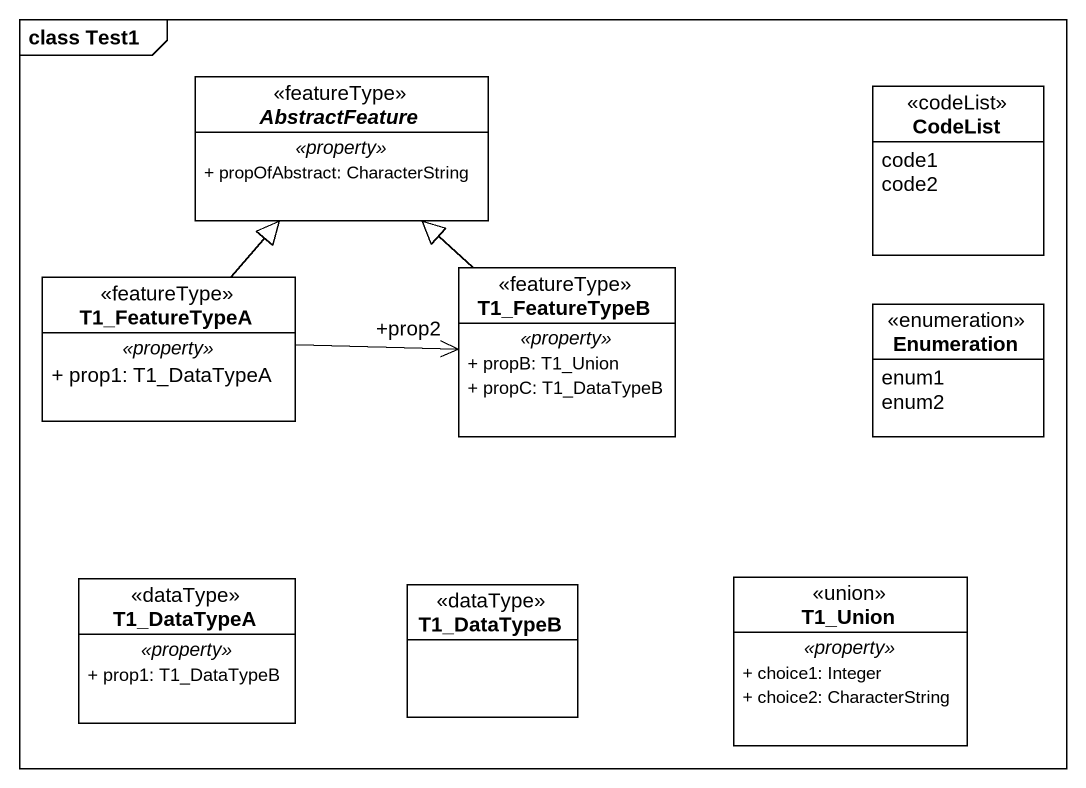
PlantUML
@startuml
mainframe class Test1
hide circle
hide empty members
skinparam classAttributeIconSize 0
abstract class AbstractFeature <<featureType>> {
  .. <<property>> ..
  + propOfAbstract: CharacterString
}
class CodeList <<codeList>> {
  code1
  code2
}
class T1_FeatureTypeA <<featureType>> {
  .. <<property>> ..
  + prop1: T1_DataTypeA
}
class T1_FeatureTypeB <<featureType>> {
  .. <<property>> ..
  + propB: T1_Union
  + propC: T1_DataTypeB
}
enum Enumeration {
  enum1
  enum2
}
class T1_DataTypeA <<dataType>> {
  .. <<property>> ..
  + prop1: T1_DataTypeB
}
class T1_DataTypeB <<dataType>>
class T1_Union <<union>> {
  .. <<property>> ..
  + choice1: Integer
  + choice2: CharacterString
}
T1_FeatureTypeA -up-|> AbstractFeature
T1_FeatureTypeA -right-> "+prop2" T1_FeatureTypeB
T1_FeatureTypeB -up-|> AbstractFeature
@enduml
